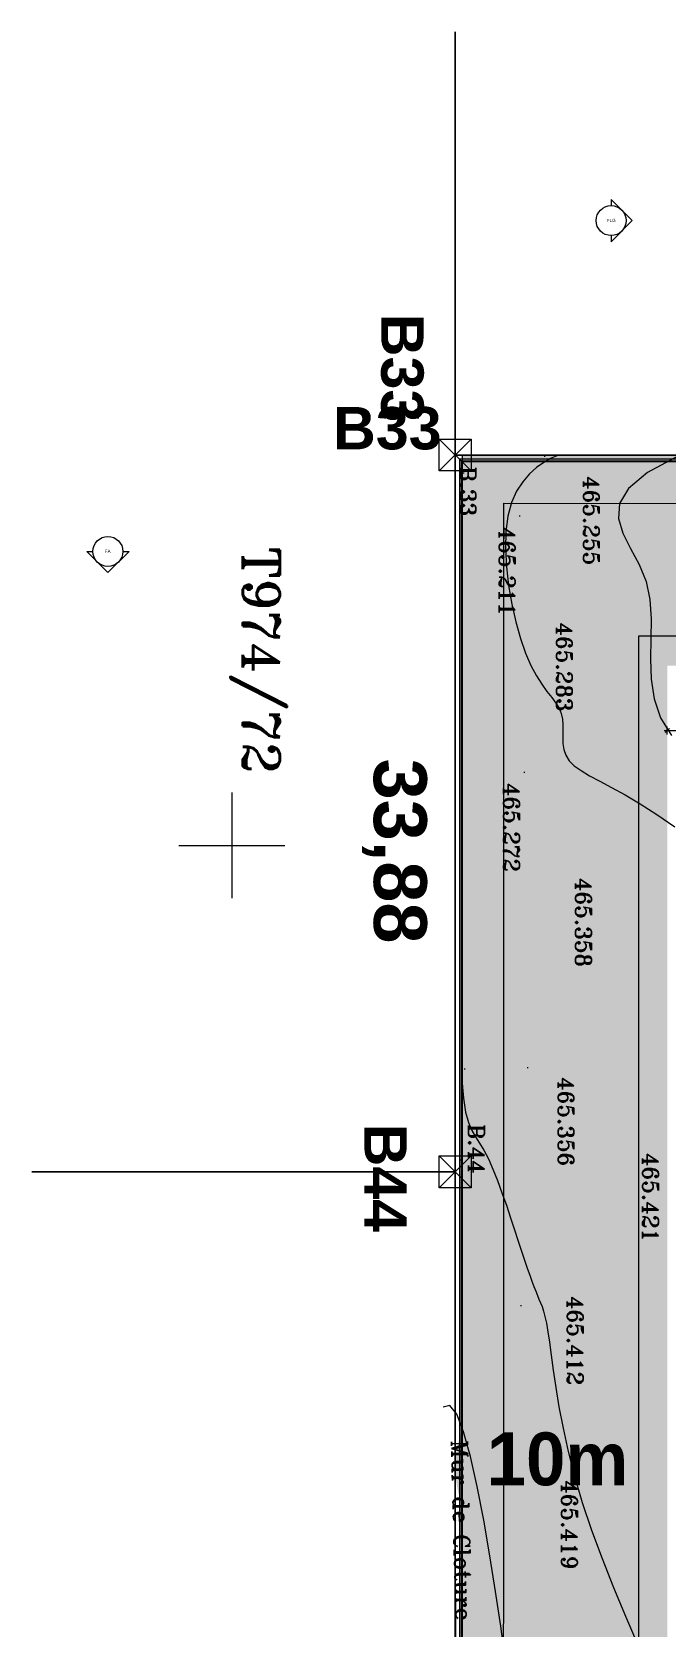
# Model space of a CAD drawing. Header units: millimetres. Extents: x 132836 to 1862386, y -330276 to -143438.
# Drawn here: x 351535 to 381552, y -218888 to -143438 of the extents above; entities that cross this region are included whole.
import ezdxf

# ---------------------------------------------------------------- set-up
doc = ezdxf.new("R2010")
doc.units = ezdxf.units.MM
doc.header["$MEASUREMENT"] = 0
for name, color, linetype in [('Cotations - 1_100', 7, 'Continuous'), ('Divers - Dessin général', 7, 'Continuous'), ('Hachure', 7, 'Continuous'), ('Marques - Façades', 7, 'Continuous'), ('Nouveau_0', 7, 'Continuous'), ('Nouveau_Carroyage', 7, 'Continuous'), ('Nouveau_CN_01_00', 7, 'Continuous'), ('Nouveau_CN_02_00', 7, 'Continuous'), ('Nouveau_Réferences foncières extraites', 7, 'Continuous'), ('Nouveau_TopoAlt', 7, 'Continuous'), ('Nouveau_TopoJIS', 7, 'Continuous'), ('Nouveau_TOPOJIS TITRE', 7, 'Continuous'), ('Nouveau_TopoMa TITTR', 7, 'Continuous'), ('Sols_ Dalles', 7, 'Continuous'), ('Textes - 1_100', 7, 'Continuous'), ('TopoAlt', 7, 'Continuous')]:
    doc.layers.add(name, color=color, linetype=linetype)
doc.styles.add('STYLE_GENERE_2', font='')
doc.styles.add('STYLE_GENERE_3', font='')
doc.styles.add('STYLE_GENERE_4', font='')
doc.styles.add('STYLE_GENERE_5', font='romant.shx')
doc.styles.get('STYLE_GENERE_2').set_extended_font_data('Arial')
doc.styles.get('STYLE_GENERE_3').set_extended_font_data('Arial', bold=True)
doc.styles.get('STYLE_GENERE_4').set_extended_font_data('Agency FB', bold=True)
doc.dimstyles.new('STYLE_GENERE__1', dxfattribs={"dimtxt": 500, "dimasz": 190, "dimexe": 0.18, "dimexo": 0.0625, "dimgap": 0, "dimtad": 1, "dimtih": 1, "dimtoh": 1, "dimlfac": 0.001, "dimzin": 0, "dimdsep": 46, "dimtxsty": 'STYLE_GENERE_2', "dimblk": 'ARROWHEAD_6', "dimblk1": 'ARROWHEAD_6', "dimblk2": 'ARROWHEAD_6', "dimcen": 0.09, "dimse1": 1, "dimse2": 1, "dimclrd": 5, "dimclre": 5, "dimclrt": 5, "dimazin": 0, "dimtfac": 1, "dimtdec": 4, "dimtmove": 0, "dimatfit": 3, "dimfxl": 0, "dimtolj": 1, "dimtzin": 0, "dimarcsym": 0})

# ---------------------------------------------------------------- blocks, each defined once
blk = doc.blocks.new('*D34')
at = {"layer": 'Cotations - 1_100', "color": 5, "linetype": 'Continuous', "lineweight": 5}
for p, q in [((381410, -176459), (381560, -176459)), ((381660, -176359), (381460, -176559)), ((381560, -176647), (381560, -176272)), ((381560, -176459), (437905, -176459)), ((437805, -176559), (438005, -176359)), ((438025, -176359), (437825, -176559)), ((437905, -176647), (437905, -176272))]:
    blk.add_line(p, q, dxfattribs=at)
at = {"layer": 'Cotations - 1_100', "color": 5, "lineweight": 5, "char_height": 500, "attachment_point": 7, "style": 'STYLE_GENERE_2'}
for s, insert in [('\\A1;{\\pql;\\fArial|b0|i0|c0|p38;56,34}', (408213, -176359)), ('\\A1;{\\pql;\\fArial|b0|i0|c0|p38;0,02}', (436475, -176359))]:
    blk.add_mtext(s, dxfattribs=dict(at, insert=insert))
blk = doc.blocks.new('ARROWHEAD_6')
at = {"color": 0, "linetype": 'Continuous', "lineweight": 0}
for p, q in [((0, 0), (-1, 0)), ((-0.5, -0.5), (0.5, 0.5))]:
    blk.add_line(p, q, dxfattribs=at)
blk = doc.blocks.new('Façade_3_7', base_point=(355125, -167995))
at = {"layer": 'Marques - Façades', "color": 7, "linetype": 'Continuous', "lineweight": 5}
for p, q in [((355125, -168995), (354125, -167995)), ((354125, -167995), (354418, -167995)), ((356125, -167995), (355125, -168995)), ((355832, -167995), (356125, -167995))]:
    blk.add_line(p, q, dxfattribs=at)
blk.add_circle((355125, -167995), 707, dxfattribs=at)
at = {"layer": 'Marques - Façades', "color": 7, "lineweight": 5, "insert": (355251, -168062), "char_height": 150, "attachment_point": 9, "style": 'STYLE_GENERE_2'}
blk.add_mtext('\\A1;{\\pqr;\\pt0;\\fArial|b0|i0|c0|p38;FA}', dxfattribs=at)
blk = doc.blocks.new('Façade_5_7', base_point=(378907, -152356))
at = {"layer": 'Marques - Façades', "color": 7, "linetype": 'Continuous', "lineweight": 5}
for p, q in [((379907, -152356), (378907, -151356)), ((378907, -151356), (378907, -151649)), ((378907, -153356), (379907, -152356)), ((378907, -153063), (378907, -153356))]:
    blk.add_line(p, q, dxfattribs=at)
blk.add_circle((378907, -152356), 707, dxfattribs=at)
at = {"layer": 'Marques - Façades', "color": 7, "lineweight": 5, "insert": (378707, -152425), "char_height": 150, "attachment_point": 7, "style": 'STYLE_GENERE_2'}
blk.add_mtext('\\A1;{\\pql;\\pt0;\\fArial|b0|i0|c0|p38;FLG}', dxfattribs=at)

msp = doc.modelspace()

# ---------------------------------------------------------------- hatches: boundary and pattern name
at = {"linetype": 'Continuous', "lineweight": 0, "true_color": 0x6f6f6f}
h = msp.add_hatch(color=8, dxfattribs=at)
h.paths.add_polyline_path([(360547.961, -295062.571), (487920.34, -293826.868), (487920.34, -270902.734), (487462.568, -270902.734), (472913.119, -271040.575), (472913.119, -163437.635), (371855.719, -163437.635), (371855.719, -271040.575), (371882.482, -271040.57), (371882.665, -272000.514, -0.409427364), (367883.201, -275935.042), (360547.961, -275935.042)])
h.paths.add_polyline_path([(377135.103, -260639.953), (373845.103, -260639.953), (373845.103, -248364.953), (373845.103, -243089.974), (373845.103, -242189.974), (377135.103, -242189.974)], flags=0)
h.paths.add_polyline_path([(380202.952, -171995.57), (431505.799, -171995.57), (464309.564, -171995.57), (464309.564, -262465.571), (462925.553, -262565.571), (438593.575, -262550.571), (437925.553, -262550.571), (436549.587, -262550.571), (436549.587, -189810.571), (412055.061, -189810.571), (412055.061, -201780.57), (412055.061, -204495.57), (415454.069, -204495.57), (415454.069, -208495.57), (415454.069, -218295.57), (405655.061, -218295.57), (405655.061, -222495.57), (415474.561, -222495.57), (415474.561, -260810.571), (380202.952, -260810.571), (380202.952, -230015.57), (380202.952, -193810.571)], flags=0)
h.paths.add_polyline_path([(381436.562, -269433.913, -0.09031866), (381558.292, -268727.623, -0.201448728), (382612.158, -267592.74, -0.104211445), (383417.525, -267415.055), (384017.498, -267409.371, -0.104044608), (384824.873, -267571.244, -0.238255457), (385983.776, -268953.318, -0.055188622), (386036.355, -269390.334), (386038.45, -269611.438), (386050.565, -270890.267), (385792.102, -271892.761, -0.267949192), (384069.602, -272909.124), (383469.629, -272914.808, -0.193717464), (382078.771, -272370.185, -0.070568756), (381728.183, -271931.262, -0.131652498), (381450.772, -270933.845)], flags=0)
h.paths.add_polyline_path([(394027.271, -275599.002, -0.415791099), (392016.505, -273599.031), (392016.505, -273452.052), (392030.007, -267377.824, -0.380556701), (394016.505, -265609.826), (394094.233, -265609.826), (394094.233, -270609.826), (409094.233, -270609.826), (409094.233, -265609.826), (414055.71, -265609.826, -0.414213562), (415555.71, -267109.826), (415555.71, -273660.699, -0.345501612), (413836.804, -275433.432)], flags=0)
h.paths.add_polyline_path([(424209.612, -271504.083, -0.134473934), (423930.467, -270484.937), (423930.467, -268984.937, -0.414213562), (425930.467, -266984.937), (426530.467, -266984.937, -0.414213562), (428530.467, -268984.937), (428530.467, -270484.937, -0.128820346), (428273.55, -271465.581, -0.270936291), (426530.467, -272484.937), (425930.467, -272484.937, -0.264979997)], flags=0)
h.paths.add_polyline_path([(436562.206, -273329.325), (436569.468, -267730.336, -0.098561509), (436800.237, -266943.721), (436817.2, -266951.545, -0.258849002), (438654.998, -265605.827), (438652.661, -265587.294), (439337.088, -265587.294), (439337.088, -265687.294), (439337.088, -270687.294), (469237.088, -270687.294), (469237.088, -265687.294), (470907.523, -265687.294), (472885.813, -265687.294), (472885.813, -267687.294), (472885.813, -271062.255, 0.001345761), (472885.842, -271073.021), (472896.728, -273095.233, -0.414213562), (470907.523, -275105.97), (462184.053, -275105.97, -0.005188955), (462130.957, -275116.103), (454147.511, -275196.191), (438770.531, -275253.24, -0.386553331), (436572.608, -273475.385, -0.025189219)], flags=0)
at = {"linetype": 'Continuous', "lineweight": 0, "true_color": 0x90b349}
msp.add_hatch(color=55, dxfattribs=at).paths.add_polyline_path([(371835.255, -163719.488), (371815.817, -271660.98), (373815.817, -271661.341), (373834.895, -165719.848), (470604.781, -165737.275), (470586.876, -265587.294), (472586.876, -265587.654), (472605.141, -163737.635)])
at = {"linetype": 'Continuous', "lineweight": 0, "true_color": 0xa7a7a7}
msp.add_hatch(color=253, dxfattribs=at).paths.add_polyline_path([(371543.632, -211296.518, 1), (381543.632, -211296.518, 1)])
at = {"layer": 'Sols_ Dalles', "linetype": 'Continuous', "lineweight": 0, "true_color": 0x2e271c}
msp.add_hatch(color=250, dxfattribs=at).paths.add_polyline_path([(380202.952, -171995.57), (380202.952, -230015.57), (380202.952, -260810.571), (415474.561, -260810.571), (415474.561, -260795.571), (415474.561, -258649.982), (415474.561, -258010.558), (415474.561, -222495.57), (405655.061, -222495.57), (405655.061, -218295.57), (415454.069, -218295.57), (415454.069, -204495.57), (412055.061, -204495.57), (412055.061, -201780.57), (412055.061, -189810.571), (436505.061, -189810.571), (436505.061, -253395.57), (436505.061, -253415.571), (437905.061, -253415.571), (437905.061, -253395.57), (437905.061, -188410.571), (410655.061, -188410.571), (410655.061, -200380.57), (410655.061, -205895.57), (414054.069, -205895.57), (414054.069, -216895.57), (404255.061, -216895.57), (404255.061, -223895.57), (414074.561, -223895.57), (414074.561, -258649.982), (414074.561, -259410.571), (382689.741, -259410.571), (381560.201, -259410.571), (381560.201, -231415.57), (381560.201, -173395.57), (462925.553, -173395.57), (462925.553, -253415.571), (464325.553, -253415.571), (464325.553, -171995.57)])

# ---------------------------------------------------------------- linework, layer by layer
at = {"color": 8, "linetype": 'Continuous', "lineweight": 5}
for p, q in [((370780.335, -162682.925), (372290.054, -164192.346)), ((370780.484, -164192.495), (372289.905, -162682.776)), ((370786.798, -196562.924), (372296.517, -198072.345)), ((370786.947, -198072.494), (372296.368, -196562.775))]:
    msp.add_line(p, q, dxfattribs=at)
at = {"color": 14, "linetype": 'Continuous', "lineweight": 5, "true_color": 0xa40f02}
for p, q in [((370780.335, -162682.925), (372290.054, -164192.346)), ((370780.484, -164192.495), (372289.905, -162682.776)), ((370786.798, -196562.924), (372296.517, -198072.345)), ((370786.947, -198072.494), (372296.368, -196562.775))]:
    msp.add_line(p, q, dxfattribs=at)
at = {"color": 8, "linetype": 'Continuous', "lineweight": 5, "flags": 128}
for points in [[(372289.905, -162682.776), (372290.054, -164192.346), (370780.484, -164192.495), (370780.335, -162682.925)], [(372296.368, -196562.775), (372296.517, -198072.345), (370786.947, -198072.494), (370786.798, -196562.924)]]:
    msp.add_lwpolyline(points, close=True, dxfattribs=at)
at = {"color": 14, "linetype": 'Continuous', "lineweight": 5, "true_color": 0xa40f02, "flags": 128}
for points in [[(372289.905, -162682.776), (372290.054, -164192.346), (370780.484, -164192.495), (370780.335, -162682.925)], [(372296.368, -196562.775), (372296.517, -198072.345), (370786.947, -198072.494), (370786.798, -196562.924)]]:
    msp.add_lwpolyline(points, close=True, dxfattribs=at)
at = {"color": 9, "linetype": 'Continuous', "lineweight": 5}
msp.add_lwpolyline([(367883.201, -275935.042), (360547.961, -275935.042), (360547.961, -295062.571), (487920.34, -293826.868), (487920.34, -270902.734), (487462.568, -270902.734), (472923.119, -271040.481), (472923.119, -163437.635), (371862.558, -163437.635), (371862.558, -271040.575), (371855.719, -271040.575), (371855.902, -272000.519), (371882.665, -272000.514, -0.409427364)], format="xyb", close=True, dxfattribs=at)
at = {"color": 7, "linetype": 'Continuous', "lineweight": 5}
msp.add_lwpolyline([(371835.255, -163719.488), (371815.817, -271660.98), (373815.817, -271661.341), (373834.895, -165719.848), (470604.781, -165737.275), (470586.876, -265587.294), (472586.876, -265587.654), (472605.141, -163737.635)], close=True, dxfattribs=at)
at = {"color": 9, "linetype": 'Continuous', "lineweight": 5}
msp.add_lwpolyline([(380202.952, -230015.57), (380202.952, -260810.571), (415474.561, -260810.571), (415474.561, -222495.57), (405655.061, -222495.57), (405655.061, -218295.57), (415454.069, -218295.57), (415454.069, -208495.57), (415454.069, -204495.57), (412055.061, -204495.57), (412055.061, -201780.57), (412055.061, -189810.571), (436549.587, -189810.571), (436549.587, -262550.571), (437925.553, -262550.571), (438593.575, -262550.571), (462925.553, -262565.571), (464309.564, -262465.571), (464309.564, -171995.57), (431505.799, -171995.57), (380202.952, -171995.57), (380202.952, -193810.571)], close=True, dxfattribs=at)
at = {"layer": 'Divers - Dessin général', "color": 8, "linetype": 'Continuous', "lineweight": 5}
msp.add_lwpolyline([(472905.195, -163437.635), (472885.813, -271067.638), (371555.907, -272027.634), (371538.537, -197317.635), (371535.195, -163437.635)], close=True, dxfattribs=at)
at = {"layer": 'Divers - Dessin général', "color": 14, "linetype": 'Continuous', "lineweight": 5, "true_color": 0x990000}
msp.add_lwpolyline([(472905.195, -163437.635), (472885.813, -271067.638), (371555.907, -272027.634), (371538.537, -197317.635), (371535.195, -163437.635)], close=True, dxfattribs=at)
at = {"layer": 'Nouveau_0', "color": 8, "linetype": 'Continuous', "lineweight": 5}
for p, q in [((371535.195, -163437.635), (371535.195, -197326.333)), ((472898.712, -163437.635), (371535.195, -163437.635)), ((371535.195, -163437.635), (371535.195, -197326.333)), ((472898.712, -163437.635), (371535.195, -163437.635)), ((371535.195, -197326.333), (371535.195, -272063.016)), ((371535.195, -197326.333), (371535.195, -272063.016))]:
    msp.add_line(p, q, dxfattribs=at)
for points in [[(351535.195, -197326.333), (371535.195, -197326.333), (371535.195, -163437.635), (371535.195, -143437.635)], [(371535.195, -143437.635), (371535.195, -163437.635), (472898.712, -163437.635), (478874.621, -163437.635)], [(351535.195, -272242.893), (371535.195, -272063.016), (371535.195, -197326.333), (351535.195, -197326.333)]]:
    msp.add_lwpolyline(points, dxfattribs=at)
at = {"layer": 'Nouveau_0', "color": 8, "linetype": 'Continuous', "lineweight": 5, "flags": 128}
msp.add_lwpolyline([(371535.195, -272063.016), (472898.712, -271079.638), (472898.712, -163437.635), (371535.195, -163437.635), (371535.195, -197326.333)], close=True, dxfattribs=at)
msp.add_lwpolyline([(472698.712, -270881.569), (472698.712, -163637.635), (371735.195, -163637.635), (371735.195, -197326.333), (371735.195, -271861.067)], dxfattribs=at)
at = {"layer": 'Nouveau_Carroyage', "color": 8, "linetype": 'Continuous', "lineweight": 5}
for p, q in [((360985.43, -179392.51), (360985.43, -184392.51)), ((358485.43, -181892.51), (363485.43, -181892.51))]:
    msp.add_line(p, q, dxfattribs=at)
at = {"layer": 'Nouveau_CN_01_00', "color": 8, "linetype": 'Continuous', "lineweight": 5, "flags": 128}
for points in [[(382129.653, -163463.074), (380629.419, -164262.586), (379722.933, -165013.434), (379299.619, -165731.926), (379248.897, -166434.372), (379460.189, -167137.081), (379822.916, -167856.361), (380226.499, -168608.523), (380560.361, -169409.876), (380741.867, -170271.164), (380800.161, -171180.881), (380792.332, -172121.954), (380775.469, -173077.311), (380806.66, -174029.881), (380942.993, -174962.592), (381241.558, -175858.372), (381759.443, -176700.15)], [(371824.212, -191791.032), (371858.184, -192950.993), (371929.311, -193835.691), (372033.28, -194497.513), (372165.78, -194988.848), (372322.497, -195362.082), (372499.12, -195669.602), (372691.336, -195963.797), (372894.832, -196297.052), (373105.506, -196709.917), (373320.095, -197195.579), (373535.547, -197735.391), (373748.808, -198310.701), (373956.825, -198902.86), (374156.547, -199493.217), (374344.92, -200063.124), (374518.891, -200593.93), (374676.184, -201070.826), (374817.632, -201494.375), (374944.844, -201868.978), (375059.43, -202199.039), (375162.998, -202488.959), (375257.158, -202743.141), (375343.519, -202965.989), (375423.691, -203161.905), (375499.208, -203337.413), (375571.307, -203507.531), (375641.152, -203689.394), (375709.903, -203900.143), (375778.724, -204156.914), (375848.778, -204476.846), (375921.227, -204877.076), (375997.232, -205374.744), (376079.274, -205983.137), (376175.091, -206700.147), (376293.742, -207519.818), (376444.281, -208436.191), (376635.766, -209443.31), (376877.253, -210535.216), (377177.798, -211705.954), (377546.458, -212949.565), (377987.679, -214256.877), (378487.458, -215605.864), (379027.185, -216971.283), (379588.249, -218327.892), (380152.036, -219650.45)]]:
    msp.add_lwpolyline(points, dxfattribs=at)
at = {"layer": 'Nouveau_CN_02_00', "color": 8, "linetype": 'Continuous', "lineweight": 5, "flags": 128}
for points in [[(376337.632, -163468.925), (376048.567, -163609.055), (375726.728, -163793.603), (375388.595, -164031.254), (375050.643, -164330.693), (374729.35, -164700.605), (374441.193, -165149.674), (374202.65, -165686.585), (374030.197, -166320.024), (373936.124, -167052.614), (373915.967, -167862.734), (373961.072, -168722.703), (374062.786, -169604.839), (374212.456, -170481.461), (374401.431, -171324.886), (374621.056, -172107.434), (374862.679, -172801.421), (375117.657, -173386.616), (375377.383, -173872.576), (375633.263, -174276.312), (375876.7, -174614.829), (376099.097, -174905.137), (376291.86, -175164.242), (376446.391, -175409.154), (376554.095, -175656.88), (376610.722, -175920.727), (376629.411, -176199.204), (376627.648, -176487.118), (376622.916, -176779.277), (376632.703, -177070.488), (376674.491, -177355.559), (376765.768, -177629.297), (376924.017, -177886.511), (377163.537, -178125.321), (377485.876, -178357.098), (377889.393, -178596.527), (378372.448, -178858.293), (378933.402, -179157.08), (379570.615, -179507.573), (380282.446, -179924.457), (381067.256, -180422.415), (381917.491, -181011.613)], [(373905.983, -220351.025), (373691.479, -218793.021), (373449.022, -217161.417), (373180.139, -215470.942), (372889.323, -213789.607), (372581.804, -212198.74), (372262.815, -210779.669), (371937.587, -209613.722), (371611.352, -208782.227), (371289.342, -208366.514), (370976.79, -208447.91)]]:
    msp.add_lwpolyline(points, dxfattribs=at)
at = {"layer": 'Nouveau_TopoJIS', "color": 8, "linetype": 'Continuous', "lineweight": 5}
for p, q in [((375758.43, -163469.51), (375758.43, -163519.51)), ((371934.43, -164265.51), (371934.43, -164315.51)), ((374585.43, -166299.51), (374585.43, -166349.51)), ((374796.43, -178408.51), (374796.43, -178458.51)), ((374949.43, -192367.51), (374949.43, -192417.51)), ((371975.43, -192430.51), (371975.43, -192480.51)), ((371804.43, -196731.51), (371804.43, -196781.51)), ((374638.43, -203621.51), (374638.43, -203671.51)), ((374717.43, -212080.51), (374717.43, -212130.51))]:
    msp.add_line(p, q, dxfattribs=at)
at = {"layer": 'Nouveau_TOPOJIS TITRE', "color": 8, "linetype": 'Continuous', "lineweight": 5}
for p, q in [((371535.195, -163437.635), (371535.195, -163487.635)), ((371535.195, -197326.333), (371535.195, -197376.333))]:
    msp.add_line(p, q, dxfattribs=at)
at = {"layer": 'Sols_ Dalles', "color": 250, "linetype": 'Continuous', "lineweight": 5, "true_color": 0x1f1f1f}
msp.add_lwpolyline([(464325.553, -253415.571), (464325.553, -171995.57), (380202.952, -171995.57), (380202.952, -230015.57)], dxfattribs=at)
at = {"layer": 'TopoAlt', "color": 211, "linetype": 'Continuous', "lineweight": 5, "true_color": 0xfe55ff}
for points in [[(371535.195, -163437.635), (371835.195, -163437.635)], [(371535.195, -163437.635), (371555.889, -271934.337)], [(472905.195, -163437.635), (371835.195, -163437.635)], [(371835.252, -163737.635), (472605.141, -163737.635)]]:
    msp.add_lwpolyline(points, dxfattribs=at)
at = {"layer": 'TopoAlt', "color": 7, "linetype": 'Continuous', "lineweight": 5, "flags": 128}
msp.add_lwpolyline([(371535.195, -163437.635), (371535.252, -163737.635), (371555.889, -271934.337), (371855.889, -271934.279), (371835.252, -163737.635), (472605.141, -163737.635), (472585.867, -270769.248), (472585.813, -271069.253), (472885.813, -271067.638), (472905.141, -163737.635), (472905.195, -163437.635), (472605.195, -163437.635), (371835.195, -163437.635)], close=True, dxfattribs=at)

# ---------------------------------------------------------------- block references
at = {"layer": 'Marques - Façades', "color": 14, "lineweight": 5, "true_color": 0xa40f02}
for name, p in [('Façade_5_7', (378907.257, -152356.339)), ('Façade_3_7', (355125.11, -167995.475))]:
    msp.add_blockref(name, p, dxfattribs=at)

# ---------------------------------------------------------------- texts
at = {"layer": 'Cotations - 1_100', "color": 253, "linetype": 'Continuous', "lineweight": 5, "true_color": 0x9f9f9f, "insert": (370195.327, -177788.017), "char_height": 2500, "attachment_point": 1, "rotation": 270.01092848, "style": 'STYLE_GENERE_3'}
msp.add_mtext('\\A1;{\\pql;\\fArial|b1|i0|c0|p38;33,88}', dxfattribs=at)
at = {"layer": 'Cotations - 1_100', "color": 14, "linetype": 'Continuous', "lineweight": 5, "true_color": 0x990000, "insert": (370195.327, -177788.017), "char_height": 2500, "attachment_point": 1, "rotation": 270.01092848, "style": 'STYLE_GENERE_3'}
msp.add_mtext('\\A1;{\\pql;\\fArial|b1|i0|c0|p38;33,88}', dxfattribs=at)
at = {"layer": 'Hachure', "color": 14, "linetype": 'Continuous', "lineweight": 5, "true_color": 0xa40f02, "insert": (376372.242, -210909.021), "char_height": 2500, "attachment_point": 5, "style": 'STYLE_GENERE_4'}
msp.add_mtext('\\A1;{\\pqc;\\fAgency FB|b1|i0|c0|p34;10\\fAgency FB|b1|i0|c0|p34;m}', dxfattribs=at)
at = {"layer": 'Nouveau_0', "color": 253, "linetype": 'Continuous', "lineweight": 5, "true_color": 0x9f9f9f, "insert": (371361.986, -210020.86), "char_height": 750, "attachment_point": 7, "rotation": 271.40307312, "style": 'STYLE_GENERE_5'}
msp.add_mtext('\\A1;{\\pql;\\Fromant.shx;Mur de Cloture}', dxfattribs=at)
at = {"layer": 'Nouveau_Réferences foncières extraites', "color": 253, "linetype": 'Continuous', "lineweight": 5, "true_color": 0x9f9f9f, "insert": (360913.522, -167775.804), "char_height": 1750, "attachment_point": 7, "rotation": 270, "style": 'STYLE_GENERE_5'}
msp.add_mtext('\\A1;{\\pql;\\Fromant.shx;T974/72}', dxfattribs=at)
at = {"layer": 'Nouveau_TopoAlt', "color": 253, "linetype": 'Continuous', "lineweight": 5, "true_color": 0x9f9f9f, "char_height": 750, "attachment_point": 1, "rotation": 270, "style": 'STYLE_GENERE_5'}
for s, insert in [('\\A1;{\\pql;\\Fromant.shx;465.255}', (378345.578, -164433.618)), ('\\A1;{\\pql;\\Fromant.shx;465.211}', (374367.242, -166828.01)), ('\\A1;{\\pql;\\Fromant.shx;465.283}', (377069.231, -171352.186)), ('\\A1;{\\pql;\\Fromant.shx;465.272}', (374578.242, -178937.01)), ('\\A1;{\\pql;\\Fromant.shx;465.358}', (377972.834, -183428.092)), ('\\A1;{\\pql;\\Fromant.shx;465.356}', (377152.076, -192843.582)), ('\\A1;{\\pql;\\Fromant.shx;465.421}', (381148.492, -196428.024)), ('\\A1;{\\pql;\\Fromant.shx;465.412}', (377587.021, -203189.592)), ('\\A1;{\\pql;\\Fromant.shx;465.419}', (377315.034, -211896.366))]:
    msp.add_mtext(s, dxfattribs=dict(at, insert=insert))
at = {"layer": 'Nouveau_TopoMa TITTR', "color": 253, "linetype": 'Continuous', "lineweight": 5, "true_color": 0x9f9f9f, "char_height": 750, "attachment_point": 7, "rotation": 270, "style": 'STYLE_GENERE_5'}
for s, insert in [('\\A1;{\\pql;\\Fromant.shx;B.33}', (371760.532, -163978.135)), ('\\A1;{\\pql;\\Fromant.shx;B.44}', (372169.169, -195068.576))]:
    msp.add_mtext(s, dxfattribs=dict(at, insert=insert))
at = {"layer": 'Textes - 1_100', "color": 253, "linetype": 'Continuous', "lineweight": 5, "true_color": 0x9f9f9f, "char_height": 2000, "attachment_point": 4, "rotation": 270.00565214, "style": 'STYLE_GENERE_3'}
for s, insert in [('\\A1;{\\pql;\\fArial|b1|i0|c0|p38;B\\fArial|b1|i0|c0|p38;33}', (369029.537, -156764.506)), ('\\A1;{\\pql;\\fArial|b1|i0|c0|p38;B4\\fArial|b1|i0|c0|p38;4}', (368246.774, -195045))]:
    msp.add_mtext(s, dxfattribs=dict(at, insert=insert))
at = {"layer": 'Textes - 1_100', "color": 14, "linetype": 'Continuous', "lineweight": 5, "true_color": 0x990000, "char_height": 2000, "attachment_point": 4, "style": 'STYLE_GENERE_3'}
for s, insert, rotation in [('\\A1;{\\pql;\\fArial|b1|i0|c0|p38;B\\fArial|b1|i0|c0|p38;33}', (365769.986, -162184.525), 0.00565214), ('\\A1;{\\pql;\\fArial|b1|i0|c0|p38;B4\\fArial|b1|i0|c0|p38;4}', (368246.774, -195045), 270.00565214)]:
    msp.add_mtext(s, dxfattribs=dict(at, insert=insert, rotation=rotation))

# ---------------------------------------------------------------- dimensions: what is measured, and where the dimension line sits
at = {"layer": 'Cotations - 1_100', "color": 5, "linetype": 'Continuous', "lineweight": 5}
dim = msp.add_linear_dim(base=(437905.061, -176459.334), p1=(381560.201, -173395.57), p2=(437905.061, -173400.184), dimstyle='STYLE_GENERE__1', dxfattribs=at)
dim.commit()
dim.dimension.update_dxf_attribs({"geometry": '*D34', "text_midpoint": (409052.631, -176109.334), "dimtype": 160})

doc.saveas('drawing.dxf')
